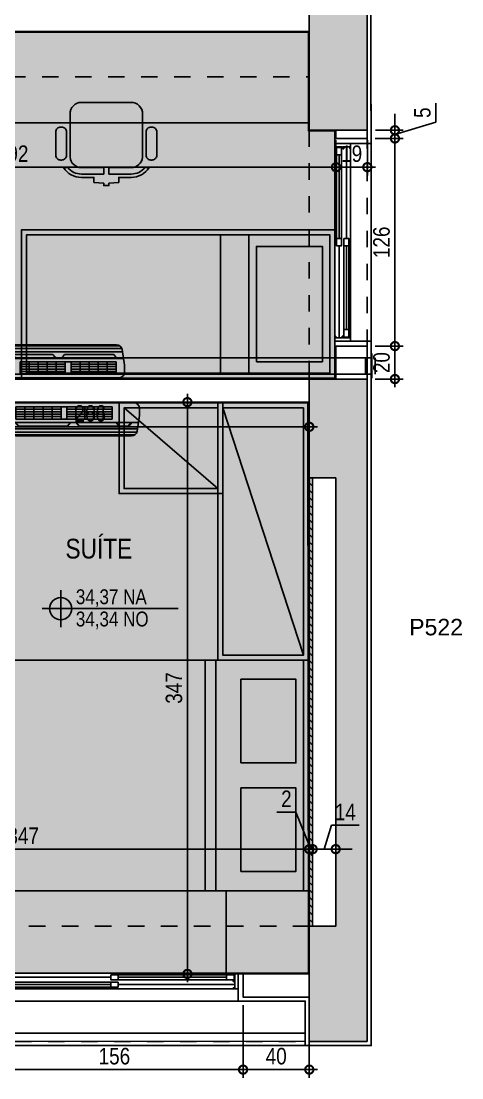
# Model space of a CAD drawing. Header units: metres. Extents: x -23 to 570, y -54 to 184.
# Drawn here: x 34.62 to 37.29, y -53.22 to -46.81 of the extents above; entities that cross this region are included whole.
import ezdxf
from ezdxf.enums import TextEntityAlignment as Align
from ezdxf.xclip import XClip

# ---------------------------------------------------------------- set-up
doc = ezdxf.new("R2010")
doc.units = ezdxf.units.M
doc.header["$XCLIPFRAME"] = 0
doc.header["$PDMODE"] = 35
for name, pattern in [('DASHEDX2', [1.5, 1, -0.5]), ('PUC$0$DASHEDX2', [1.5, 1, -0.5]), ('PUC$0$HIDDEN2', [0.1875, 0.125, -0.0625])]:
    doc.linetypes.add(name, pattern=pattern)
for name, color, linetype in [('1', 232, 'DASHEDX2'), ('4', 2, 'Continuous'), ('9', 232, 'Continuous'), ('ARQ-DIM', 2, 'Continuous'), ('ARQ-SIM', 1, 'Continuous'), ('ARQ-TXT', 2, 'Continuous'), ('PUC$0$ARQ-ALV ACAB', 4, 'Continuous'), ('PUC$0$ARQ-ALV OSSO', 5, 'Continuous'), ('PUC$0$ARQ-AUX', 7, 'Continuous'), ('PUC$0$ARQ-AUX1 @ 1', 1, 'Continuous'), ('PUC$0$ARQ-AUX2', 2, 'Continuous'), ('PUC$0$ARQ-ENCH', 1, 'Continuous'), ('PUC$0$ARQ-MOB', 7, 'Continuous'), ('PUC$0$ARQ-PRJ', 7, 'PUC$0$DASHEDX2'), ('PUC$0$MAUROAMARELO', 162, 'Continuous')]:
    doc.layers.add(name, color=color, linetype=linetype)
doc.layers.add('PUC$0$ARQ-FORRO', color=9, linetype='Continuous', lineweight=5)
doc.styles.add('Adesa', font='ARIALN.TTF')
doc.styles.get("Standard").update_dxf_attribs({"font": 'arial.ttf'})
doc.dimstyles.new('ADESA 1-0050', dxfattribs={"dimtxt": 0.1, "dimasz": 0.1, "dimexe": 0.05, "dimexo": 0.05, "dimgap": 0.03, "dimtad": 1, "dimdec": 1, "dimlfac": 100, "dimzin": 12, "dimtxsty": 'Adesa', "dimblk": 'DOTSMALL', "dimcen": 1, "dimdle": 0.05, "dimclrd": 1, "dimclre": 1, "dimclrt": 256, "dimazin": 3, "dimtm": 1e-09, "dimtfac": 1, "dimtdec": 1, "dimtmove": 1, "dimatfit": 0, "dimldrblk": 'DOTSMALL', "dimfxl": 0.8, "dimtvp": 2, "dimtolj": 1, "dimtzin": 0, "dimarcsym": 0})

# ---------------------------------------------------------------- blocks, each defined once
blk = doc.blocks.new('_DotSmall')
at = {"color": 0, "linetype": 'ByBlock', "const_width": 0.5}
blk.add_lwpolyline([(-0.0625, 0, 1), (0.0625, 0, 1)], format="xyb", close=True, dxfattribs=at)
blk = doc.blocks.new('*D425')
at = {"layer": 'ARQ-DIM', "color": 1, "lineweight": -2, "transparency": 16777216}
for p, q in [((35.9684, -52.7799), (35.9684, -53.2207)), ((36.37, -52.78), (36.37, -53.2207)), ((36.42, -53.1707), (35.9184, -53.1707))]:
    blk.add_line(p, q, dxfattribs=at)
at = {"layer": 'Defpoints', "color": 0, "transparency": 16777216}
for p in [(35.9684, -52.7299, 0), (36.37, -52.73, 0), (35.9684, -53.1707)]:
    blk.add_point(p, dxfattribs=at)
at = {"layer": 'ARQ-DIM', "color": 1, "lineweight": -2, "transparency": 16777216, "xscale": 0.1, "yscale": 0.1, "zscale": 0.1, "rotation": 180}
blk.add_blockref('_DotSmall', (35.9684, -53.1707), dxfattribs=at)
at = {"layer": 'ARQ-DIM', "color": 1, "lineweight": -2, "transparency": 16777216, "xscale": 0.1, "yscale": 0.1, "zscale": 0.1}
blk.add_blockref('_DotSmall', (36.37, -53.1707), dxfattribs=at)
at = {"layer": 'ARQ-DIM', "transparency": 16777216, "insert": (36.1692, -53.0897), "char_height": 0.1, "attachment_point": 5, "style": 'Adesa'}
blk.add_mtext('\\A1;40', dxfattribs=at)
blk = doc.blocks.new('*D426')
at = {"layer": 'ARQ-DIM', "color": 1, "lineweight": -2, "transparency": 16777216}
for p, q in [((34.4084, -52.7795), (34.4084, -53.2207)), ((35.9684, -52.7799), (35.9684, -53.2207)), ((36.0184, -53.1707), (34.3584, -53.1707))]:
    blk.add_line(p, q, dxfattribs=at)
at = {"layer": 'Defpoints', "color": 0, "transparency": 16777216}
for p in [(34.4084, -52.7295, -0.0001), (35.9684, -52.7299, 0), (34.4084, -53.1707)]:
    blk.add_point(p, dxfattribs=at)
at = {"layer": 'ARQ-DIM', "color": 1, "lineweight": -2, "transparency": 16777216, "xscale": 0.1, "yscale": 0.1, "zscale": 0.1, "rotation": 180}
blk.add_blockref('_DotSmall', (34.4084, -53.1707), dxfattribs=at)
at = {"layer": 'ARQ-DIM', "color": 1, "lineweight": -2, "transparency": 16777216, "xscale": 0.1, "yscale": 0.1, "zscale": 0.1}
blk.add_blockref('_DotSmall', (35.9684, -53.1707), dxfattribs=at)
at = {"layer": 'ARQ-DIM', "transparency": 16777216, "insert": (35.1884, -53.0897), "char_height": 0.1, "attachment_point": 5, "style": 'Adesa'}
blk.add_mtext('\\A1;156', dxfattribs=at)
blk = doc.blocks.new('*D430')
at = {"layer": 'ARQ-DIM', "color": 1, "lineweight": -2, "transparency": 16777216}
for p, q in [((36.8889, -48.83), (36.8889, -47.47)), ((36.77, -47.52), (36.9389, -47.52)), ((36.77, -48.78), (36.9389, -48.78))]:
    blk.add_line(p, q, dxfattribs=at)
at = {"layer": 'Defpoints', "color": 0, "transparency": 16777216}
for p in [(36.72, -47.52, 0), (36.8889, -47.52), (36.72, -48.78, 0)]:
    blk.add_point(p, dxfattribs=at)
at = {"layer": 'ARQ-DIM', "color": 1, "lineweight": -2, "transparency": 16777216, "xscale": 0.1, "yscale": 0.1, "zscale": 0.1}
for p, rotation in [((36.8889, -47.52), 90), ((36.8889, -48.78), 270)]:
    blk.add_blockref('_DotSmall', p, dxfattribs=dict(at, rotation=rotation))
at = {"layer": 'ARQ-DIM', "transparency": 16777216, "insert": (36.8079, -48.15), "char_height": 0.1, "attachment_point": 5, "rotation": 90, "style": 'Adesa'}
blk.add_mtext('\\A1;126', dxfattribs=at)
blk = doc.blocks.new('*D431')
at = {"layer": 'ARQ-DIM', "color": 1, "lineweight": -2, "transparency": 16777216}
for p, q in [((37.1365, -47.4207), (37.1365, -47.3064)), ((36.8889, -47.47), (36.8889, -47.37)), ((36.8889, -47.495), (37.1365, -47.4207)), ((36.7717, -47.47), (36.9389, -47.47)), ((36.8889, -47.52), (36.8889, -47.47)), ((36.8889, -47.52), (36.8889, -47.47)), ((36.77, -47.52), (36.9389, -47.52)), ((36.8889, -47.52), (36.8889, -47.62))]:
    blk.add_line(p, q, dxfattribs=at)
at = {"layer": 'Defpoints', "color": 0, "transparency": 16777216}
for p in [(36.7217, -47.47, 0), (36.8889, -47.47), (36.72, -47.52, 0)]:
    blk.add_point(p, dxfattribs=at)
at = {"layer": 'ARQ-DIM', "color": 1, "lineweight": -2, "transparency": 16777216, "xscale": 0.1, "yscale": 0.1, "zscale": 0.1}
for p, rotation in [((36.8889, -47.47), 270), ((36.8889, -47.52), 90)]:
    blk.add_blockref('_DotSmall', p, dxfattribs=dict(at, rotation=rotation))
at = {"layer": 'ARQ-DIM', "transparency": 16777216, "insert": (37.0556, -47.3635), "char_height": 0.1, "attachment_point": 5, "rotation": 90, "style": 'Adesa'}
blk.add_mtext('\\A1;5', dxfattribs=at)
blk = doc.blocks.new('*D434')
at = {"layer": 'ARQ-DIM', "color": 1, "lineweight": -2, "transparency": 16777216}
for p, q in [((32.9012, -51.9089), (32.9012, -51.7828)), ((36.37, -52.25), (36.37, -51.7828)), ((32.8512, -51.8328), (36.42, -51.8328))]:
    blk.add_line(p, q, dxfattribs=at)
at = {"layer": 'Defpoints', "color": 0, "transparency": 16777216}
for p in [(36.37, -51.8328), (32.9012, -51.9589), (36.37, -52.3, 0)]:
    blk.add_point(p, dxfattribs=at)
at = {"layer": 'ARQ-DIM', "color": 1, "lineweight": -2, "transparency": 16777216, "xscale": 0.1, "yscale": 0.1, "zscale": 0.1, "rotation": 180}
blk.add_blockref('_DotSmall', (32.9012, -51.8328), dxfattribs=at)
at = {"layer": 'ARQ-DIM', "color": 1, "lineweight": -2, "transparency": 16777216, "xscale": 0.1, "yscale": 0.1, "zscale": 0.1}
blk.add_blockref('_DotSmall', (36.37, -51.8328), dxfattribs=at)
at = {"layer": 'ARQ-DIM', "transparency": 16777216, "insert": (34.6356, -51.7518), "char_height": 0.1, "attachment_point": 5, "style": 'Adesa'}
blk.add_mtext('\\A1;347', dxfattribs=at)
blk = doc.blocks.new('*D461')
at = {"layer": 'ARQ-DIM', "color": 1, "lineweight": -2, "transparency": 16777216}
for p, q in [((36.5317, -47.5303), (36.5317, -47.7441)), ((32.6116, -47.5942), (32.6116, -47.7441)), ((32.5616, -47.6941), (36.5817, -47.6941))]:
    blk.add_line(p, q, dxfattribs=at)
at = {"layer": 'Defpoints', "color": 0, "transparency": 16777216}
for p in [(36.5317, -47.4803, 0), (32.6116, -47.5442, 0), (36.5317, -47.6941)]:
    blk.add_point(p, dxfattribs=at)
at = {"layer": 'ARQ-DIM', "color": 1, "lineweight": -2, "transparency": 16777216, "xscale": 0.1, "yscale": 0.1, "zscale": 0.1, "rotation": 180}
blk.add_blockref('_DotSmall', (32.6116, -47.6941), dxfattribs=at)
at = {"layer": 'ARQ-DIM', "color": 1, "lineweight": -2, "transparency": 16777216, "xscale": 0.1, "yscale": 0.1, "zscale": 0.1}
blk.add_blockref('_DotSmall', (36.5317, -47.6941), dxfattribs=at)
at = {"layer": 'ARQ-DIM', "transparency": 16777216, "insert": (34.5716, -47.613), "char_height": 0.1, "attachment_point": 5, "style": 'Adesa'}
blk.add_mtext('\\A1;392', dxfattribs=at)
blk = doc.blocks.new('*D462')
at = {"layer": 'ARQ-DIM', "color": 1, "lineweight": -2, "transparency": 16777216}
for p, q in [((36.5317, -47.5303), (36.5317, -47.7441)), ((36.7217, -47.5303), (36.7217, -47.7441)), ((36.7717, -47.6941), (36.4817, -47.6941))]:
    blk.add_line(p, q, dxfattribs=at)
at = {"layer": 'Defpoints', "color": 0, "transparency": 16777216}
for p in [(36.5317, -47.4803, 0), (36.7217, -47.4803, 0), (36.5317, -47.6941)]:
    blk.add_point(p, dxfattribs=at)
at = {"layer": 'ARQ-DIM', "color": 1, "lineweight": -2, "transparency": 16777216, "xscale": 0.1, "yscale": 0.1, "zscale": 0.1, "rotation": 180}
blk.add_blockref('_DotSmall', (36.5317, -47.6941), dxfattribs=at)
at = {"layer": 'ARQ-DIM', "color": 1, "lineweight": -2, "transparency": 16777216, "xscale": 0.1, "yscale": 0.1, "zscale": 0.1}
blk.add_blockref('_DotSmall', (36.7217, -47.6941), dxfattribs=at)
at = {"layer": 'ARQ-DIM', "transparency": 16777216, "insert": (36.6267, -47.613), "char_height": 0.1, "attachment_point": 5, "style": 'Adesa'}
blk.add_mtext('\\A1;19', dxfattribs=at)
blk = doc.blocks.new('*D534')
at = {"layer": 'ARQ-DIM', "color": 1, "lineweight": -2, "transparency": 16777216}
for p, q in [((33.7127, -49.17), (33.7127, -49.3198)), ((36.37, -49.175), (36.37, -49.3198)), ((36.42, -49.2698), (33.6627, -49.2698))]:
    blk.add_line(p, q, dxfattribs=at)
at = {"layer": 'Defpoints', "color": 0, "transparency": 16777216}
for p in [(33.7127, -49.12), (36.37, -49.125, 0), (33.7127, -49.2698)]:
    blk.add_point(p, dxfattribs=at)
at = {"layer": 'ARQ-DIM', "color": 1, "lineweight": -2, "transparency": 16777216, "xscale": 0.1, "yscale": 0.1, "zscale": 0.1, "rotation": 180}
blk.add_blockref('_DotSmall', (33.7127, -49.2698), dxfattribs=at)
at = {"layer": 'ARQ-DIM', "color": 1, "lineweight": -2, "transparency": 16777216, "xscale": 0.1, "yscale": 0.1, "zscale": 0.1}
blk.add_blockref('_DotSmall', (36.37, -49.2698), dxfattribs=at)
at = {"layer": 'ARQ-DIM', "transparency": 16777216, "insert": (35.0414, -49.1887), "char_height": 0.1, "attachment_point": 5, "style": 'Adesa'}
blk.add_mtext('\\A1;266', dxfattribs=at)
blk = doc.blocks.new('*D535')
at = {"layer": 'ARQ-DIM', "color": 1, "lineweight": -2, "transparency": 16777216}
for p, q in [((36.1717, -49.12), (35.5809, -49.12)), ((35.6309, -52.64), (35.6309, -49.07)), ((36.1717, -52.59), (35.5809, -52.59))]:
    blk.add_line(p, q, dxfattribs=at)
at = {"layer": 'Defpoints', "color": 0, "transparency": 16777216}
for p in [(35.6309, -49.12), (36.2217, -49.12), (36.2217, -52.59, 0)]:
    blk.add_point(p, dxfattribs=at)
at = {"layer": 'ARQ-DIM', "color": 1, "lineweight": -2, "transparency": 16777216, "xscale": 0.1, "yscale": 0.1, "zscale": 0.1}
for p, rotation in [((35.6309, -49.12), 90), ((35.6309, -52.59), 270)]:
    blk.add_blockref('_DotSmall', p, dxfattribs=dict(at, rotation=rotation))
at = {"layer": 'ARQ-DIM', "transparency": 16777216, "insert": (35.5498, -50.855), "char_height": 0.1, "attachment_point": 5, "rotation": 90, "style": 'Adesa'}
blk.add_mtext('\\A1;347', dxfattribs=at)
blk = doc.blocks.new('*D607')
at = {"layer": 'ARQ-DIM', "color": 1, "lineweight": -2, "transparency": 16777216}
for p, q in [((36.8889, -48.73), (36.8889, -49.03)), ((36.77, -48.78), (36.9389, -48.78)), ((36.77, -48.98), (36.9389, -48.98))]:
    blk.add_line(p, q, dxfattribs=at)
at = {"layer": 'Defpoints', "color": 0, "transparency": 16777216}
for p in [(36.72, -48.78, 0), (36.72, -48.98, 0), (36.8889, -48.98)]:
    blk.add_point(p, dxfattribs=at)
at = {"layer": 'ARQ-DIM', "color": 1, "lineweight": -2, "transparency": 16777216, "xscale": 0.1, "yscale": 0.1, "zscale": 0.1}
for p, rotation in [((36.8889, -48.78), 90), ((36.8889, -48.98), 270)]:
    blk.add_blockref('_DotSmall', p, dxfattribs=dict(at, rotation=rotation))
at = {"layer": 'ARQ-DIM', "transparency": 16777216, "insert": (36.8079, -48.88), "char_height": 0.1, "attachment_point": 5, "rotation": 90, "style": 'Adesa'}
blk.add_mtext('\\A1;20', dxfattribs=at)
blk = doc.blocks.new('*D608')
at = {"layer": 'ARQ-DIM', "color": 1, "lineweight": -2, "transparency": 16777216}
for p, q in [((36.2881, -51.6074), (36.1737, -51.6074)), ((36.38, -51.8328), (36.2881, -51.6074)), ((36.37, -51.9664), (36.37, -51.7828)), ((36.39, -51.9664), (36.39, -51.7828)), ((36.37, -51.8328), (36.27, -51.8328)), ((36.37, -51.8328), (36.39, -51.8328)), ((36.37, -51.8328), (36.39, -51.8328)), ((36.39, -51.8328), (36.49, -51.8328))]:
    blk.add_line(p, q, dxfattribs=at)
at = {"layer": 'Defpoints', "color": 0, "transparency": 16777216}
for p in [(36.39, -51.8328), (36.37, -52.0164), (36.39, -52.0164, 0)]:
    blk.add_point(p, dxfattribs=at)
at = {"layer": 'ARQ-DIM', "color": 1, "lineweight": -2, "transparency": 16777216, "xscale": 0.1, "yscale": 0.1, "zscale": 0.1}
blk.add_blockref('_DotSmall', (36.37, -51.8328), dxfattribs=at)
at = {"layer": 'ARQ-DIM', "color": 1, "lineweight": -2, "transparency": 16777216, "xscale": 0.1, "yscale": 0.1, "zscale": 0.1, "rotation": 180}
blk.add_blockref('_DotSmall', (36.39, -51.8328), dxfattribs=at)
at = {"layer": 'ARQ-DIM', "transparency": 16777216, "insert": (36.2309, -51.5272), "char_height": 0.1, "attachment_point": 5, "style": 'Adesa'}
blk.add_mtext('\\A1;2', dxfattribs=at)
blk = doc.blocks.new('*D609')
at = {"layer": 'ARQ-DIM', "color": 1, "lineweight": -2, "transparency": 16777216}
for p, q in [((36.46, -51.8328), (36.5035, -51.6876)), ((36.5035, -51.6876), (36.673, -51.6876)), ((36.39, -51.9664), (36.39, -51.7828)), ((36.53, -51.9664), (36.53, -51.7828)), ((36.39, -51.8328), (36.29, -51.8328)), ((36.39, -51.8328), (36.53, -51.8328)), ((36.39, -51.8328), (36.53, -51.8328)), ((36.53, -51.8328), (36.63, -51.8328))]:
    blk.add_line(p, q, dxfattribs=at)
at = {"layer": 'Defpoints', "color": 0, "transparency": 16777216}
for p in [(36.53, -51.8328), (36.39, -52.0164, 0), (36.53, -52.0164, 0)]:
    blk.add_point(p, dxfattribs=at)
at = {"layer": 'ARQ-DIM', "color": 1, "lineweight": -2, "transparency": 16777216, "xscale": 0.1, "yscale": 0.1, "zscale": 0.1}
blk.add_blockref('_DotSmall', (36.39, -51.8328), dxfattribs=at)
at = {"layer": 'ARQ-DIM', "color": 1, "lineweight": -2, "transparency": 16777216, "xscale": 0.1, "yscale": 0.1, "zscale": 0.1, "rotation": 180}
blk.add_blockref('_DotSmall', (36.53, -51.8328), dxfattribs=at)
at = {"layer": 'ARQ-DIM', "transparency": 16777216, "insert": (36.5883, -51.6074), "char_height": 0.1, "attachment_point": 5, "style": 'Adesa'}
blk.add_mtext('\\A1;14', dxfattribs=at)
blk = doc.blocks.new('NipAcOs')
at = {"layer": 'ARQ-SIM'}
h = blk.add_hatch(color=256, dxfattribs=at)
h.dxf.hatch_style = 1
h.paths.add_polyline_path([(0, 0.15, 0.414214), (-0.15, 0), (0, 0)])
h.paths.add_polyline_path([(0.15, 0), (0, 0), (0, -0.15, 0.414214)])
for p, q in [((0, -0.25), (0, 0.25)), ((-0.25, 0), (0.15, 0)), ((0.15, 0), (1.583, 0))]:
    blk.add_line(p, q, dxfattribs=at)
blk.add_circle((0, 0), 0.15, dxfattribs=at)
at = {"style": 'Adesa'}
for p in [(0.204, 0.06), (0.204, -0.24)]:
    blk.add_attdef('000,00', p, '', height=0.2, dxfattribs=at)
blk = doc.blocks.new('*U2429')
at = {"color": 0, "linetype": 'ByBlock', "ltscale": 0.5}
for points in [[(0.02, -0.045), (0.03, -0.045), (0.03, -0.05), (0.02, -0.05), (0.02, -0.09), (0.03, -0.09), (0.03, -0.095), (0.02, -0.095), (0.02, -0.09), (0.03, -0.09), (0.03, -0.095), (0, -0.095), (0, 0), (0.03, 0), (0.03, -0.005), (0.02, -0.005), (0.02, -0.045)], [(1.48, -0.045), (1.47, -0.045), (1.47, -0.05), (1.48, -0.05), (1.48, -0.09), (1.47, -0.09), (1.47, -0.095), (1.48, -0.095), (1.48, -0.09), (1.47, -0.09), (1.47, -0.095), (1.5, -0.095), (1.5, 0), (1.47, 0), (1.47, -0.005), (1.48, -0.005), (1.48, -0.045)], [(0.025, -0.01), (0.07, -0.01), (0.07, -0.04), (0.025, -0.04)], [(0.7725, -0.01), (0.7275, -0.01), (0.7275, -0.04), (0.7725, -0.04)], [(0.7275, -0.055), (0.7725, -0.055), (0.7725, -0.085), (0.7275, -0.085)], [(1.475, -0.055), (1.43, -0.055), (1.43, -0.085), (1.475, -0.085)]]:
    blk.add_lwpolyline(points, close=True, dxfattribs=at)
at = {"color": 8, "linetype": 'ByBlock', "ltscale": 0.5}
for points in [[(1.47, 0), (0.03, 0)], [(0.7725, -0.025), (1.48, -0.025)], [(0.7275, -0.07), (0.02, -0.07)], [(1.47, -0.095), (0.03, -0.095)]]:
    blk.add_lwpolyline(points, dxfattribs=at)
at = {"color": 7, "linetype": 'ByBlock', "ltscale": 0.5}
for points in [[(0.7725, -0.01), (0.7725, -0.04), (0.025, -0.04), (0.025, -0.01)], [(0.7275, -0.055), (0.7275, -0.085), (1.475, -0.085), (1.475, -0.055)]]:
    blk.add_lwpolyline(points, close=True, dxfattribs=at)
for points in [[(0.07, -0.025), (0.7275, -0.025)], [(0.7725, -0.07), (1.43, -0.07)]]:
    blk.add_lwpolyline(points, dxfattribs=at)
blk = doc.blocks.new('*U2432')
at = {"color": 0, "linetype": 'ByBlock', "ltscale": 0.5}
for points in [[(0.02, -0.045), (0.03, -0.045), (0.03, -0.05), (0.02, -0.05), (0.02, -0.09), (0.03, -0.09), (0.03, -0.095), (0.02, -0.095), (0.02, -0.09), (0.03, -0.09), (0.03, -0.095), (0, -0.095), (0, 0), (0.03, 0), (0.03, -0.005), (0.02, -0.005), (0.02, -0.045)], [(0.025, -0.01), (0.07, -0.01), (0.07, -0.04), (0.025, -0.04)], [(0.6225, -0.01), (0.5775, -0.01), (0.5775, -0.04), (0.6225, -0.04)], [(0.5775, -0.055), (0.6225, -0.055), (0.6225, -0.085), (0.5775, -0.085)], [(1.175, -0.055), (1.13, -0.055), (1.13, -0.085), (1.175, -0.085)], [(1.18, -0.045), (1.17, -0.045), (1.17, -0.05), (1.18, -0.05), (1.18, -0.09), (1.17, -0.09), (1.17, -0.095), (1.18, -0.095), (1.18, -0.09), (1.17, -0.09), (1.17, -0.095), (1.2, -0.095), (1.2, 0), (1.17, 0), (1.17, -0.005), (1.18, -0.005), (1.18, -0.045)]]:
    blk.add_lwpolyline(points, close=True, dxfattribs=at)
at = {"color": 8, "linetype": 'ByBlock', "ltscale": 0.5}
for points in [[(1.17, 0), (0.03, 0)], [(0.6225, -0.025), (1.18, -0.025)], [(0.5775, -0.07), (0.02, -0.07)], [(1.17, -0.095), (0.03, -0.095)]]:
    blk.add_lwpolyline(points, dxfattribs=at)
at = {"color": 7, "linetype": 'ByBlock', "ltscale": 0.5}
for points in [[(0.6225, -0.01), (0.6225, -0.04), (0.025, -0.04), (0.025, -0.01)], [(0.5775, -0.055), (0.5775, -0.085), (1.175, -0.085), (1.175, -0.055)]]:
    blk.add_lwpolyline(points, close=True, dxfattribs=at)
for points in [[(0.07, -0.025), (0.5775, -0.025)], [(0.6225, -0.07), (1.13, -0.07)]]:
    blk.add_lwpolyline(points, dxfattribs=at)
blk = doc.blocks.new('PUC$0$planta tipo 5 puc')
at = {"layer": 'PUC$0$ARQ-ENCH'}
h = blk.add_hatch(dxfattribs=at)
h.set_pattern_fill('ANSI31', color=256, scale=0.01)
h.set_pattern_definition([(45, (-5.14146, -0.972003), (-0.02245064, 0.02245064), [])])
h.paths.add_polyline_path([(-25.1517, 2.3), (-25.1716, 2.3), (-25.1716, -0.42), (-25.1517, -0.42)])
at = {"layer": 'PUC$0$ARQ-ALV ACAB', "elevation": 0}
for points in [[(-24.7967, -1.2276), (-24.7967, 2.7943), (-24.7967, 2.7943), (-24.7967, 3.025), (-25.1967, 3.025), (-25.1967, 2.7551), (-25.6032, 2.7551), (-25.6032, 2.5852), (-25.1767, 2.5852)], [(-25.1766, -3.125), (-28.9251, -3.125)]]:
    blk.add_lwpolyline(points, dxfattribs=at)
at = {"layer": 'PUC$0$ARQ-ALV ACAB'}
for points in [[(-25.1768, -0.875), (-25.1767, 2.5852)], [(-28.1051, -1.025), (-28.1051, -0.875), (-27.9751, -0.875), (-27.9751, -0.8248), (-27.8251, -0.8248), (-27.8251, -0.875), (-25.1768, -0.875)], [(-25.0186, -1.025), (-27.6451, -1.025), (-27.6451, -1.025), (-28.1051, -1.025)], [(-24.7967, -1.17), (-24.7967, -1.25), (-25.0167, -1.25), (-25.0166, -1.02)], [(-24.7967, -2.688), (-24.7967, -2.45), (-25.0167, -2.45), (-25.0167, -2.5254), (-25.1767, -2.5246), (-25.1767, -3.125)]]:
    blk.add_lwpolyline(points, dxfattribs=at)
at = {"layer": 'PUC$0$ARQ-ALV OSSO', "elevation": 0}
blk.add_lwpolyline([(-25.1717, 2.5901), (-25.1717, 2.7301), (-25.5732, 2.7301), (-25.5732, 2.5901), (-25.5375, 2.5901)], close=True, dxfattribs=at)
at = {"layer": 'PUC$0$ARQ-ALV OSSO'}
for points in [[(-25.1517, -0.42), (-25.1517, 2.3)], [(-28.1001, -1.02), (-28.1001, -0.88), (-27.9701, -0.88), (-27.9701, -0.8298), (-27.8301, -0.8298), (-27.8301, -0.88), (-25.1701, -0.88)], [(-25.0136, -1.02), (-27.6451, -1.02), (-28.1001, -1.02)], [(-24.8217, -2.53), (-24.8217, -2.48), (-25.0117, -2.48), (-25.0117, -2.53)]]:
    blk.add_lwpolyline(points, dxfattribs=at)
at = {"layer": 'PUC$0$ARQ-ALV OSSO', "elevation": 0}
for points in [[(-24.8217, -1.02), (-24.8217, -1.22), (-25.0117, -1.22), (-25.0116, -1.02)], [(-25.1717, -3.13), (-30.4417, -3.13)]]:
    blk.add_lwpolyline(points, dxfattribs=at)
at = {"layer": 'PUC$0$ARQ-AUX', "elevation": 0}
blk.add_lwpolyline([(-25.6032, 2.7551), (-27.1032, 2.7547)], dxfattribs=at)
at = {"layer": 'PUC$0$ARQ-AUX'}
blk.add_lwpolyline([(-24.7967, -2.45), (-24.7967, -1.25)], dxfattribs=at)
at = {"layer": 'PUC$0$ARQ-ENCH', "elevation": 0}
blk.add_lwpolyline([(-25.1517, 2.3), (-25.1716, 2.3), (-25.1716, -0.42), (-25.1517, -0.42)], close=True, dxfattribs=at)
at = {"layer": 'PUC$0$ARQ-AUX1 @ 1'}
for name, p, rotation in [('*U2429', (-25.6032, 2.5852, 0), 180), ('*U2432', (-25.0167, -2.45), 90)]:
    blk.add_blockref(name, p, dxfattribs=dict(at, rotation=rotation))
blk = doc.blocks.new('*U2465')
at = {"layer": 'PUC$0$ARQ-MOB'}
for p, q in [((-0.7, -0.6292), (-0.7, 0)), ((-0.7, 0), (0.7, 0)), ((0.7, -0.6291), (0.7, 0)), ((0.7, -0.03), (-0.7, -0.03)), ((0.7, -0.5621), (-0.7, -0.562)), ((0.7, -0.6273), (-0.693, -0.6273)), ((-0.6992, -0.8531), (-0.6987, -0.8534)), ((-0.675, -1.9), (0.675, -1.9))]:
    blk.add_line(p, q, dxfattribs=at)
at = {"layer": 'PUC$0$ARQ-MOB', "flags": 128}
for points in [[(0.7, -1.9), (0.7, 0), (-0.7, 0), (-0.7, -1.9)], [(0.7, -1.9001), (0.7, -0.0001), (-0.7, -0.0001), (-0.7, -1.9001)], [(-0.0756, -0.4095), (-0.0756, -0.0762), (-0.5831, -0.0762), (-0.5831, -0.4095)], [(-0.0756, -0.4096), (-0.0756, -0.0763), (-0.5831, -0.0763), (-0.5831, -0.4096)], [(0.0756, -0.4095), (0.0756, -0.0762), (0.5831, -0.0762), (0.5831, -0.4095)], [(0.0756, -0.4096), (0.0756, -0.0763), (0.5831, -0.0763), (0.5831, -0.4096)]]:
    blk.add_lwpolyline(points, close=True, dxfattribs=at)
at = {"layer": 'PUC$0$ARQ-MOB'}
blk.add_lwpolyline([(0.7, -0.5001), (1.2, -0.5001), (1.2, -0.0001), (0.7, -0.0001)], close=True, dxfattribs=at)
blk = doc.blocks.new('*U2501')
at = {"flags": 128}
for points in [[(1.5602, 0), (1.5602, 0.55), (0, 0.55), (0, 0)], [(1.5302, 0.03), (1.5302, 0.52), (0.03, 0.52), (0.03, 0.03)]]:
    blk.add_lwpolyline(points, close=True, dxfattribs=at)
blk.add_lwpolyline([(1.5302, 0.52), (0.03, 0.03)], dxfattribs=at)
blk = doc.blocks.new('PUC$0$CAMA-SOLTEIRO')
at = {"flags": 128}
for points in [[(1.9, 0), (0, 0), (0, 0.9), (1.9, 0.9)], [(1.87, 0.03), (0.03, 0.03), (0.03, 0.87), (1.87, 0.87)], [(0.6938, 0.03), (0.5224, 0.03), (0.5224, 0.87), (0.6938, 0.87)], [(0.4762, 0.1), (0.0762, 0.1), (0.0762, 0.8), (0.4762, 0.8)]]:
    blk.add_lwpolyline(points, close=True, dxfattribs=at)
blk = doc.blocks.new('PUC$0$arq-cadeira giro')
at = {"linetype": 'Continuous'}
blk.add_lwpolyline([(-0.25, -0.3062), (-0.18, -0.3062, 0.414214), (-0.15, -0.2762), (-0.15, -0.2712, 0.414214), (-0.18, -0.2412), (-0.25, -0.2412), (-0.32, -0.2412, 0.414214), (-0.35, -0.2712), (-0.35, -0.2762, 0.414214), (-0.32, -0.3062)], format="xyb", close=True, dxfattribs=at)
at = {"layer": 'PUC$0$ARQ-MOB'}
blk.add_lwpolyline([(-0.5052, 0), (-0.5052, 0.0154), (-0.4902, 0.0154), (-0.4852, 0.0754), (-0.4552, 0.0754), (-0.4552, 0.1504, -0.255924), (-0.3952, 0.2599), (-0.3952, 0.2352, 0.223888), (-0.4352, 0.1504), (-0.4352, 0.0154), (-0.3952, 0.0154), (-0.3952, 0.1504, -0.39825), (-0.3325, 0.22), (-0.07, 0.22, -0.414214), (0, 0.15), (0, 0), (0, -0.15, -0.414214), (-0.07, -0.22), (-0.3325, -0.22, -0.39825), (-0.3952, -0.1504), (-0.3952, -0.0154), (-0.4352, -0.0154), (-0.4352, -0.1504, 0.223888), (-0.3952, -0.2352), (-0.3952, -0.2599, -0.255924), (-0.4552, -0.1504), (-0.4552, -0.0754), (-0.4852, -0.0754), (-0.4902, -0.0154), (-0.5052, -0.0154)], format="xyb", close=True, dxfattribs=at)
at = {"layer": 'PUC$0$ARQ-MOB', "linetype": 'Continuous'}
for points in [[(-0.25, 0.3062), (-0.18, 0.3062, -0.414214), (-0.15, 0.2762), (-0.15, 0.2712, -0.414214), (-0.18, 0.2412), (-0.25, 0.2412), (-0.32, 0.2412, -0.414214), (-0.35, 0.2712), (-0.35, 0.2762, -0.414214), (-0.32, 0.3062)], [(-0.25, -0.3062), (-0.18, -0.3062, 0.414214), (-0.15, -0.2762), (-0.15, -0.2712, 0.414214), (-0.18, -0.2412), (-0.25, -0.2412), (-0.32, -0.2412, 0.414214), (-0.35, -0.2712), (-0.35, -0.2762, 0.414214), (-0.32, -0.3062)]]:
    blk.add_lwpolyline(points, format="xyb", close=True, dxfattribs=at)
blk = doc.blocks.new('*U2502')
at = {"flags": 128}
for points in [[(0.6285, 0), (0.6285, 0.55), (0, 0.55), (0, 0)], [(0.5985, 0.03), (0.5985, 0.52), (0.03, 0.52), (0.03, 0.03)]]:
    blk.add_lwpolyline(points, close=True, dxfattribs=at)
blk.add_lwpolyline([(0.5985, 0.52), (0.03, 0.03)], dxfattribs=at)
blk = doc.blocks.new('PUC$0$layout pcd puc 5')
at = {"layer": 'PUC$0$ARQ-MOB'}
blk.add_lwpolyline([(-2.0384, 5.7101), (0, 5.7101), (0, 5.1601), (-2.0384, 5.1601)], close=True, dxfattribs=at)
at = {"layer": 'PUC$0$ARQ-MOB', "ltscale": 0.5, "xscale": -1, "rotation": 270}
blk.add_blockref('PUC$0$arq-cadeira giro', (-1.2258, 5.2841), dxfattribs=at)
at = {"layer": 'PUC$0$ARQ-MOB', "xscale": -1, "zscale": 39.37007874015748}
blk.add_blockref('PUC$0$CAMA-SOLTEIRO', (0.1601, 3.6102), dxfattribs=at)
at = {"layer": 'PUC$0$ARQ-MOB', "xscale": -1, "rotation": 180}
blk.add_blockref('*U2502', (-1.1484, 3.4602, 0), dxfattribs=at)
at = {"layer": 'PUC$0$ARQ-MOB'}
for name, p, rotation in [('*U2501', (0.0001, 1.9), 90), ('*U2465', (0.0001, 1.2), 270)]:
    blk.add_blockref(name, p, dxfattribs=dict(at, rotation=rotation))
blk = doc.blocks.new('PUC$0$pl forro pcd 5')
at = {"layer": 'PUC$0$ARQ-FORRO'}
h = blk.add_hatch(color=256, dxfattribs=at)
h.dxf.hatch_style = 1
h.paths.add_polyline_path([(5.64, 4.4808), (1.8916, 4.4808), (1.8916, 2.3808), (5.8001, 2.3809), (5.8, 3.8811), (5.64, 3.8803)])
h = blk.add_hatch(color=256, dxfattribs=at)
h.dxf.hatch_style = 1
h.paths.add_polyline_path([(5.6351, 2.229), (2.9916, 2.2306), (2.9916, 1.0896), (2.1825, 1.0896), (2.1799, -1.229), (5.64, -1.2294)])
at = {"layer": 'PUC$0$ARQ-FORRO', "elevation": 0}
for points in [[(5.64, 4.4808), (1.8916, 4.4808), (1.8916, 2.3808), (5.8001, 2.3809), (5.8, 3.8811), (5.64, 3.8803)], [(5.6351, 2.229), (2.9916, 2.2306), (2.9916, 1.0896), (2.1825, 1.0896), (2.1799, -1.229), (5.64, -1.2294)]]:
    blk.add_lwpolyline(points, close=True, dxfattribs=at)
blk = doc.blocks.new('PUC$0$E3')
for p, q in [((302.2155, -376.0693), (302.3155, -376.0693)), ((302.3155, -376.1693), (302.3155, -376.0693)), ((302.2155, -376.1693), (302.3155, -376.1693))]:
    blk.add_line(p, q)
at = {"linetype": 'PUC$0$HIDDEN2', "ltscale": 0.1}
blk.add_circle((302.2598, -376.075), 0.00202, dxfattribs=at)
for radius, start, end in [(0.0718, 44.15719, 315.84978), (0.0702, 45.45042, 314.55686), (0.05, 90, 270)]:
    blk.add_arc((302.2155, -376.1193), radius, start, end)
blk.add_arc((302.2155, -376.1193), 0.05, 270, 90, dxfattribs=at)
at = {"linetype": 'PUC$0$HIDDEN2', "ltscale": 0.2}
for radius, start, end in [(0.0702, 314.55686, 45.45042), (0.0718, 315.84978, 44.15719)]:
    blk.add_arc((302.2155, -376.1193), radius, start, end, dxfattribs=at)
blk = doc.blocks.new('PUC$0$E2')
at = {"layer": 'PUC$0$ARQ-PRJ'}
for p, q in [((305.4121, -368.5377), (305.5121, -368.5377)), ((305.3871, -368.5577), (305.5371, -368.5577)), ((305.4121, -368.5977), (305.4121, -368.5577)), ((305.4121, -368.5977), (305.5121, -368.5977)), ((305.5121, -368.5977), (305.5121, -368.5577))]:
    blk.add_line(p, q, dxfattribs=at)
blk = doc.blocks.new('PUC$0$A$Cc99f4df2')
at = {"layer": 'PUC$0$ARQ-PRJ', "ltscale": 50}
for p, q in [((-4.4075, 1.8804), (-4.4075, 0.1823, 0)), ((-4.3075, 1.8799), (-4.3075, 0.1823, 0)), ((-4.2495, 0.1243, 0), (0.1846, 0.1243, 0)), ((-4.2495, 0.0243, 0), (0.1846, 0.0243, 0))]:
    blk.add_line(p, q, dxfattribs=at)
for radius in [0.158, 0.058]:
    blk.add_arc((-4.2495, 0.1823, 0), radius, 180.00003, 270, dxfattribs=at)
at = {"layer": 'PUC$0$ARQ-PRJ', "ltscale": 0.5, "rotation": 269.9999999999999}
blk.add_blockref('PUC$0$E3', (371.7618, 304.1958), dxfattribs=at)
at = {"layer": 'PUC$0$ARQ-PRJ', "xscale": -1, "rotation": 269.999964517683}
blk.add_blockref('PUC$0$E2', (368.7821, -305.388, 0), dxfattribs=at)
blk = doc.blocks.new('PUC$0$Q1')
at = {"layer": 'PUC$0$MAUROAMARELO'}
for p, q in [((240.1453, -387.22), (240.16, -387.125)), ((240.9328, -387.1387), (240.1577, -387.1387)), ((240.9288, -387.1183), (240.1619, -387.1183)), ((240.9168, -387.1027), (240.1738, -387.1027)), ((240.8957, -387.0957), (240.1949, -387.0957)), ((240.9453, -387.22), (240.9307, -387.125)), ((240.9389, -387.1785), (240.151, -387.1785)), ((240.1927, -387.1785), (240.2109, -387.1547)), ((240.1959, -387.1785), (240.2142, -387.1547)), ((240.2684, -387.1547), (240.2109, -387.1547)), ((240.5115, -387.1547), (240.2142, -387.1547)), ((240.2867, -387.1785), (240.2684, -387.1547)), ((240.3122, -387.2718), (240.3122, -387.1987)), ((240.6214, -387.1987), (240.3122, -387.1987)), ((240.3669, -387.2718), (240.3669, -387.1987)), ((240.4217, -387.2718), (240.4217, -387.1987)), ((240.4764, -387.2718), (240.4764, -387.1987)), ((240.5298, -387.1785), (240.5115, -387.1547)), ((240.5311, -387.2718), (240.5311, -387.1987)), ((240.5641, -387.1785), (240.5823, -387.1547)), ((240.8797, -387.1547), (240.5823, -387.1547)), ((240.5859, -387.2718), (240.5859, -387.1987)), ((240.6214, -387.2718), (240.6214, -387.1987)), ((240.895, -387.1987), (240.6214, -387.1987)), ((240.6761, -387.2718), (240.6761, -387.1987)), ((240.7308, -387.2718), (240.7308, -387.1987)), ((240.7856, -387.2718), (240.7856, -387.1987)), ((240.8403, -387.2718), (240.8403, -387.1987)), ((240.898, -387.1785), (240.8797, -387.1547)), ((240.895, -387.2718), (240.895, -387.1987)), ((240.1453, -387.2614), (240.1453, -387.22)), ((240.4202, -387.2135), (240.3122, -387.2135)), ((240.4202, -387.2283), (240.3122, -387.2283)), ((240.4202, -387.2431), (240.3122, -387.2431)), ((240.4202, -387.2578), (240.3122, -387.2578)), ((240.4833, -387.2135), (240.4202, -387.2135)), ((240.4833, -387.2283), (240.4202, -387.2283)), ((240.4833, -387.2431), (240.4202, -387.2431)), ((240.4833, -387.2578), (240.4202, -387.2578)), ((240.5464, -387.2135), (240.4833, -387.2135)), ((240.5464, -387.2283), (240.4833, -387.2283)), ((240.5464, -387.2431), (240.4833, -387.2431)), ((240.5464, -387.2578), (240.4833, -387.2578)), ((240.5859, -387.2135), (240.5464, -387.2135)), ((240.5859, -387.2283), (240.5464, -387.2283)), ((240.5859, -387.2431), (240.5464, -387.2431)), ((240.5859, -387.2578), (240.5464, -387.2578)), ((240.7294, -387.2135), (240.6214, -387.2135)), ((240.7294, -387.2283), (240.6214, -387.2283)), ((240.7294, -387.2431), (240.6214, -387.2431)), ((240.7294, -387.2578), (240.6214, -387.2578)), ((240.7925, -387.2135), (240.7294, -387.2135)), ((240.7925, -387.2283), (240.7294, -387.2283)), ((240.7925, -387.2431), (240.7294, -387.2431)), ((240.7925, -387.2578), (240.7294, -387.2578)), ((240.8556, -387.2135), (240.7925, -387.2135)), ((240.8556, -387.2283), (240.7925, -387.2283)), ((240.8556, -387.2431), (240.7925, -387.2431)), ((240.8556, -387.2578), (240.7925, -387.2578)), ((240.895, -387.2135), (240.8556, -387.2135)), ((240.895, -387.2283), (240.8556, -387.2283)), ((240.895, -387.2431), (240.8556, -387.2431)), ((240.895, -387.2578), (240.8556, -387.2578)), ((240.9453, -387.2614), (240.9453, -387.22)), ((240.9098, -387.2969), (240.1808, -387.2969)), ((240.6214, -387.2718), (240.3122, -387.2718)), ((240.895, -387.2718), (240.6214, -387.2718))]:
    blk.add_line(p, q, dxfattribs=at)
for centre, start, end in [((240.1949, -387.1312), 90, 170), ((240.8957, -387.1312), 10, 90), ((240.1808, -387.2614), 180, 270), ((240.9098, -387.2614), 270, 0)]:
    blk.add_arc(centre, 0.0355, start, end, dxfattribs=at)
blk = doc.blocks.new('PUC$0$A$C4d0191d3')
at = {"layer": 'PUC$0$MAUROAMARELO'}
blk.add_blockref('PUC$0$Q1', (-231.4205, 391.1578), dxfattribs=at)
at = {"layer": 'PUC$0$MAUROAMARELO', "rotation": 180}
blk.add_blockref('PUC$0$Q1', (249.7614, -383.5869), dxfattribs=at)
blk = doc.blocks.new('PUC')
at = {"layer": 'PUC$0$ARQ-ALV ACAB', "elevation": 0}
for points in [[(36.7432, -47.3525), (36.7432, -46.083), (36.5232, -46.083), (36.5232, -46.158)], [(34.1367, -53.0248), (36.3467, -53.0249)]]:
    blk.add_lwpolyline(points, dxfattribs=at)
at = {"layer": 'PUC$0$ARQ-AUX2'}
for points in [[(34.1617, -52.7546), (34.1617, -52.9986), (36.345, -52.9992)], [(34.2117, -52.7546), (34.2117, -52.9486), (36.345, -52.9492)]]:
    blk.add_lwpolyline(points, dxfattribs=at)
at = {"layer": 'PUC$0$ARQ-AUX', "xscale": -1, "rotation": 180}
blk.add_blockref('PUC$0$planta tipo 5 puc', (61.5417, -49.9999, 0), dxfattribs=at)
at = {"layer": 'PUC$0$ARQ-ENCH'}
for name, p in [('PUC$0$A$Cc99f4df2', (36.5251, -48.9748, 0)), ('PUC$0$A$C4d0191d3', (25.725, -52.8342, 0))]:
    blk.add_blockref(name, p, dxfattribs=at)
at = {"layer": 'PUC$0$ARQ-FORRO'}
blk.add_blockref('PUC$0$pl forro pcd 5', (30.725, -51.3557, 0), dxfattribs=at)
at = {"layer": 'PUC$0$ARQ-MOB'}
blk.add_blockref('PUC$0$layout pcd puc 5', (36.365, -52.5851, 0), dxfattribs=at)
blk = doc.blocks.new('est-lo-07-6sb-r00')
at = {"layer": '4'}
h = blk.add_hatch(color=8, dxfattribs=at)
h.dxf.hatch_style = 1
h.paths.add_polyline_path([(213.004314, 592.98646), (232.004314, 592.98646), (232.004314, 743.98646), (213.004314, 743.98646)], flags=17)
h.paths.add_polyline_path([(517.003016, 942.98646), (353.003016, 942.98646), (353.003016, 923.986062), (498.003016, 923.986062), (498.003016, 465.008359), (498.003039, 465.008359), (498.003039, 450.008359), (498.003039, 395.98646), (517.003016, 395.98646)])
h.paths.add_polyline_path([(3672.003309, 253.001099), (3672.003309, 388.001099), (3637.003309, 388.001099), (3637.003309, 253.001099)])
h.paths.add_polyline_path([(3637.003309, 942.98646), (3637.003194, 872.98646), (3653.003309, 872.98646), (3653.003309, 599.001099), (3637.003309, 599.001099), (3637.003309, 539.001099), (3672.003309, 539.001099), (3672.003309, 942.98646)])
h.paths.add_polyline_path([(3672.003424, 102.001099), (3637.003309, 102.001099), (3637.003309, 42.001099), (3653.003307, 42.001099), (3653.003307, -229.998901), (3637.003309, -229.998901), (3637.003309, -299.998901), (3672.003424, -299.998901)])
h.paths.add_polyline_path([(3075.003309, -299.999844), (3110.003309, -299.999844), (3110.003309, -199.999844), (3075.003309, -199.999844)])
h.paths.add_polyline_path([(3075.003309, 270.500177), (3110.003309, 270.500177), (3110.003309, 370.500177), (3075.003309, 370.500177)])
h.paths.add_polyline_path([(520.003309, 942.98646), (520.003309, 395.98646), (555.003309, 395.98646), (555.003309, 451.98646), (539.003309, 451.98646), (539.003309, 872.98646), (555.003309, 872.98646), (555.003309, 942.98646)])
h.paths.add_polyline_path([(-2102.995138, 253.000177), (-2102.995138, 388.000177), (-2137.995138, 388.000177), (-2137.995138, 253.000177)])
h.paths.add_polyline_path([(-2137.995138, 101.999935), (-2137.995138, -299.999844), (-2102.995138, -299.999844), (-2102.995138, -229.999844), (-2118.995138, -229.999844), (-2118.995138, 41.999935), (-2102.995138, 41.999935), (-2102.995138, 101.999935)])
h.paths.add_polyline_path([(-2137.995141, 942.98646), (-2137.995141, 538.988972), (-2102.995141, 538.988972), (-2102.995141, 598.988972), (-2118.995141, 598.988972), (-2118.995141, 872.98646), (-2102.995141, 872.98646), (-2102.995141, 942.98646)])
h.paths.add_polyline_path([(520.003309, 245.003526), (520.003309, -299.999844), (555.003309, -299.999844), (555.003309, -229.999844), (539.003309, -229.999844), (539.003309, 185.003526), (555.003309, 185.003526), (555.003309, 245.003526)])
h.paths.add_polyline_path([(-34.995574, 942.98646), (-34.995574, 872.98646), (-18.995574, 872.98646), (-18.995574, 455.98646), (-34.995574, 455.98646), (-34.995574, 395.98646), (232.004426, 395.98646), (232.004426, 481.98646), (213.004426, 481.98646), (213.004426, 414.98646), (0.004426, 414.98646), (0.004426, 923.98646), (213.004426, 923.98646), (213.004426, 854.98646), (232.004426, 854.98646), (232.004426, 923.98646), (252.004426, 923.98646), (252.004426, 942.98646)])
h.paths.add_polyline_path([(3075.003309, 842.98646), (3110.003309, 842.98646), (3110.003309, 942.98646), (3075.003309, 942.98646)])
h.paths.add_polyline_path([(2530.003309, -299.999844), (2570.003309, -299.999844), (2570.003309, -199.999844), (2530.003309, -199.999844)])
h.paths.add_polyline_path([(2530.003309, 145.003526), (2570.003309, 145.003526), (2570.003309, 245.003526), (2530.003309, 245.003526)])
h.paths.add_polyline_path([(2530.003309, 395.98646), (2570.003309, 395.98646), (2570.003309, 495.98646), (2530.003309, 495.98646)])
h.paths.add_polyline_path([(2530.003309, 842.98646), (2570.003309, 842.98646), (2570.003309, 942.98646), (2530.003309, 942.98646)])
h.paths.add_polyline_path([(1995.003309, -299.999844), (2030.003309, -299.999844), (2030.003309, -199.999844), (1995.003309, -199.999844)])
h.paths.add_polyline_path([(1995.003309, 145.003526), (2030.003309, 145.003526), (2030.003309, 245.003526), (1995.003309, 245.003526)])
h.paths.add_polyline_path([(1995.003309, 395.98646), (2030.003309, 395.98646), (2030.003309, 495.98646), (1995.003309, 495.98646)])
h.paths.add_polyline_path([(1995.003309, 842.98646), (2030.003309, 842.98646), (2030.003309, 942.98646), (1995.003309, 942.98646)])
h.paths.add_polyline_path([(1460.003309, -299.999844), (1495.003309, -299.999844), (1495.003309, -199.999844), (1460.003309, -199.999844)])
h.paths.add_polyline_path([(1460.003309, 145.003526), (1495.003309, 145.003526), (1495.003309, 245.003526), (1460.003309, 245.003526)])
h.paths.add_polyline_path([(1460.176641, 395.98646), (1495.176641, 395.98646), (1495.176641, 495.98646), (1460.176641, 495.98646)])
h.paths.add_polyline_path([(1460.003309, 842.98646), (1495.003309, 842.98646), (1495.003309, 942.98646), (1460.003309, 942.98646)])
h.paths.add_polyline_path([(925.003309, -299.999844), (960.003309, -299.999844), (960.003309, -199.999844), (925.003309, -199.999844)])
h.paths.add_polyline_path([(925.003309, 145.003526), (960.003309, 145.003526), (960.003309, 245.003526), (925.003309, 245.003526)])
h.paths.add_polyline_path([(925.003309, 395.98646), (960.003309, 395.98646), (960.003309, 495.98646), (925.003309, 495.98646)])
h.paths.add_polyline_path([(925.003309, 842.98646), (960.003309, 842.98646), (960.003309, 942.98646), (925.003309, 942.98646)])
h.paths.add_polyline_path([(-1582.999721, -299.999844), (-1547.999721, -299.999844), (-1547.999721, -199.999844), (-1582.999721, -199.999844)])
h.paths.add_polyline_path([(-500.999721, -299.999844), (-465.999721, -299.999844), (-465.999721, -199.999844), (-500.999721, -199.999844)])
h.paths.add_polyline_path([(-1042.999721, -299.999844), (-1002.999721, -299.999844), (-1002.999721, -199.999844), (-1042.999721, -199.999844)])
h.paths.add_polyline_path([(-500.999721, 145.003526), (-465.999721, 145.003526), (-465.999721, 245.003526), (-500.999721, 245.003526)])
h.paths.add_polyline_path([(-1042.999721, 145.003526), (-1002.999721, 145.003526), (-1002.999721, 245.003526), (-1042.999721, 245.003526)])
h.paths.add_polyline_path([(-500.999721, 395.98646), (-465.999721, 395.98646), (-465.999721, 495.98646), (-500.999721, 495.98646)])
h.paths.add_polyline_path([(-1042.999721, 395.98646), (-1002.999721, 395.98646), (-1002.999721, 495.98646), (-1042.999721, 495.98646)])
h.paths.add_polyline_path([(-1582.999721, 270.500177), (-1547.999721, 270.500177), (-1547.999721, 370.500177), (-1582.999721, 370.500177)])
h.paths.add_polyline_path([(-500.999721, 842.98646), (-465.999721, 842.98646), (-465.999721, 942.98646), (-500.999721, 942.98646)])
h.paths.add_polyline_path([(-1042.999721, 842.98646), (-1002.999721, 842.98646), (-1002.999721, 942.98646), (-1042.999721, 942.98646)])
h.paths.add_polyline_path([(-1582.999721, 842.98646), (-1547.999721, 842.98646), (-1547.999721, 942.98646), (-1582.999721, 942.98646)])
h.paths.add_polyline_path([(-35, 245.003526), (-35, 185.003526), (-19, 185.003526), (-19, -230), (-35, -230), (-35, -300), (517, -300), (517, 245), (498, 245), (498, -281), (0, -281), (0, -19), (255, -19), (255, 245.003526), (178.5, 245.003526), (178.5, 226.003526), (236, 226.003526), (236, 0), (0, 0), (0, 226.003526), (57.5, 226.003526), (57.5, 245.003526)])
at = {"layer": '1'}
for points in [[(3275.004467, 285.500177), (3637.003309, 285.500177)], [(3637.003474, 253.001099), (3637.003474, 102.001099)], [(3672.003474, 102.001099), (3672.003474, 253.001099)], [(3637.003589, -229.999844), (3275.004467, -229.999844)], [(3258.612385, -299.999844), (3637.003309, -299.999844)]]:
    blk.add_lwpolyline(points, dxfattribs=at)
at = {"layer": '4', "linetype": 'Continuous'}
for points in [[(3672.003309, 253.001099), (3672.003309, 388.001099), (3637.003309, 388.001099), (3637.003309, 253.001099), (3672.003309, 253.001099)], [(3672.003424, 102.001099), (3637.003309, 102.001099), (3637.003309, 42.001099), (3653.003307, 42.001099), (3653.003307, -229.998901), (3637.003309, -229.998901), (3637.003309, -299.998901), (3672.003424, -299.998901), (3672.003424, 102.001099)]]:
    blk.add_lwpolyline(points, dxfattribs=at)
at = {"layer": '9', "linetype": 'Continuous'}
blk.add_text('P522', height=10, dxfattribs=at).set_placement((3697.53901, -53.519499))

msp = doc.modelspace()

# ---------------------------------------------------------------- block references
msp.add_blockref('PUC', (0, 0))
at = {"linetype": 'Continuous'}
ref = msp.add_blockref('est-lo-07-6sb-r00', (0, -50), dxfattribs=dict(at, xscale=0.01, yscale=0.01, zscale=0.01))
XClip(ref).set_block_clipping_path([(-2376.9387453747, -332.406408919), (3843.2300762764, 424.4148867243)])
at = {"layer": 'ARQ-SIM'}
ref = msp.add_blockref('NipAcOs', (34.8627, -50.3731, 0), dxfattribs=dict(at, xscale=0.45, yscale=0.45, zscale=0.45))
ref.add_attrib('000,00', '34,34 NO', (34.9545, -50.4811, 0), dxfattribs={"layer": '0', "color": 2, "height": 0.09, "style": 'Adesa'})
ref.add_attrib('000,00', '34,37 NA', (34.9545, -50.3461, 0), dxfattribs={"layer": '0', "color": 2, "height": 0.09, "style": 'Adesa'})

# ---------------------------------------------------------------- texts
at = {"layer": 'ARQ-TXT', "style": 'Adesa'}
msp.add_text('SUÍTE', height=0.12, dxfattribs=at).set_placement((35.0941, -49.9944, 0), align=Align.MIDDLE)

# ---------------------------------------------------------------- dimensions: what is measured, and where the dimension line sits
at = {"layer": 'ARQ-DIM'}
for base, p1, p2, angle, picture, middle in [((36.8889, -47.47), (36.72, -47.52, 0), (36.7217, -47.47, 0), 270, '*D431', (37.0556, -47.3907)), ((36.5317, -47.6941), (36.7217, -47.4803, 0), (36.5317, -47.4803, 0), 180, '*D462', (36.6267, -47.613)), ((36.8889, -47.52), (36.72, -48.78, 0), (36.72, -47.52, 0), 270, '*D430', (36.8079, -48.15)), ((36.8889, -48.98), (36.72, -48.78, 0), (36.72, -48.98, 0), 90, '*D607', (36.8079, -48.88)), ((35.6309, -49.12), (36.2217, -52.59, 0), (36.2217, -49.12), 270, '*D535', (35.5498, -50.855))]:
    dim = msp.add_linear_dim(base=base, p1=p1, p2=p2, angle=angle, dimstyle='ADESA 1-0050', dxfattribs=at)
    dim.commit()
    dim.dimension.update_dxf_attribs({"geometry": picture, "text_midpoint": middle})
for base, p1, p2, picture, middle in [((36.5317, -47.6941), (32.6116, -47.5442, 0), (36.5317, -47.4803, 0), '*D461', (34.5716, -47.613)), ((33.7127, -49.2698), (36.37, -49.125, 0), (33.7127, -49.12), '*D534', (35.0414, -49.1887)), ((36.37, -51.8328), (32.9012, -51.9589), (36.37, -52.3, 0), '*D434', (34.6356, -51.7518))]:
    dim = msp.add_linear_dim(base=base, p1=p1, p2=p2, angle=180, dimstyle='ADESA 1-0050', override={"dimdec": 0}, dxfattribs=at)
    dim.commit()
    dim.dimension.update_dxf_attribs({"geometry": picture, "text_midpoint": middle})
dim = msp.add_linear_dim(base=(36.39, -51.8328), p1=(36.37, -52.0164), p2=(36.39, -52.0164, 0), dimstyle='ADESA 1-0050', dxfattribs=at)
dim.commit()
dim.dimension.update_dxf_attribs({"geometry": '*D608', "text_midpoint": (36.2581, -51.6074), "dimtype": 160})
dim = msp.add_linear_dim(base=(36.53, -51.8328), p1=(36.39, -52.0164, 0), p2=(36.53, -52.0164, 0), dimstyle='ADESA 1-0050', dxfattribs=at)
dim.commit()
dim.dimension.update_dxf_attribs({"geometry": '*D609', "text_midpoint": (36.5335, -51.6074)})
at = {"layer": 'ARQ-DIM', "color": 6}
dim = msp.add_linear_dim(base=(34.4084, -53.1707), p1=(35.9684, -52.7299, 0), p2=(34.4084, -52.7295, -0.0001), angle=180, dimstyle='ADESA 1-0050', dxfattribs=at)
dim.commit()
dim.dimension.update_dxf_attribs({"geometry": '*D426', "text_midpoint": (35.1884, -53.0897)})
dim = msp.add_linear_dim(base=(35.9684, -53.1707), p1=(36.37, -52.73, 0), p2=(35.9684, -52.7299, 0), angle=180, dimstyle='ADESA 1-0050', override={"dimdec": 0}, dxfattribs=at)
dim.commit()
dim.dimension.update_dxf_attribs({"geometry": '*D425', "text_midpoint": (36.1692, -53.0897)})

doc.saveas('drawing.dxf')
